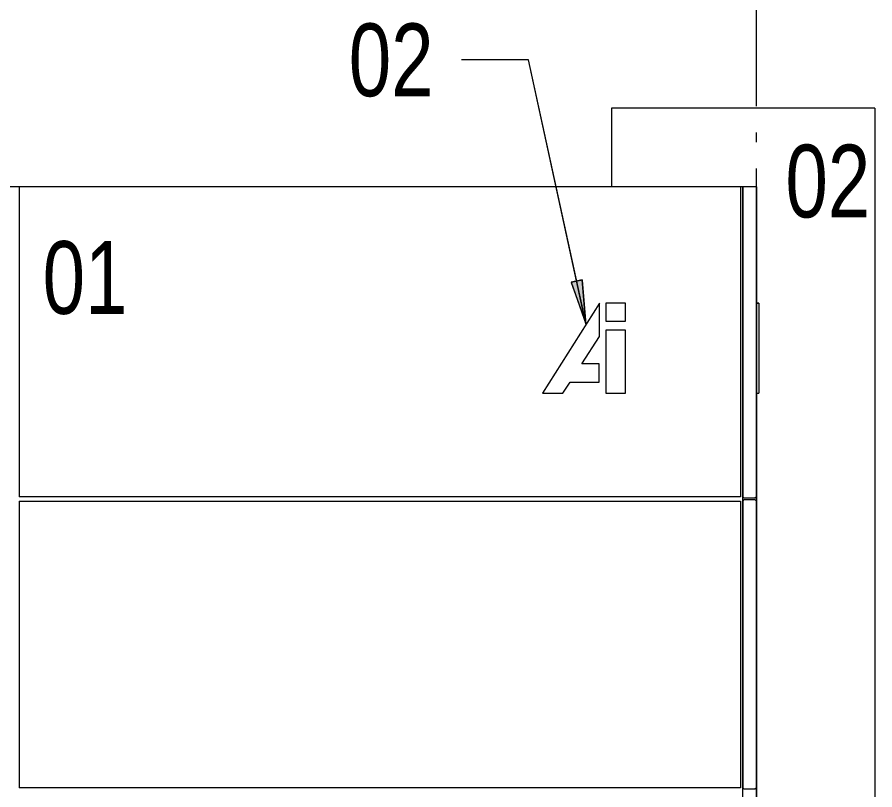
# Model space of a CAD drawing. Header units: metres. Extents: x -199 to 506, y -5 to 23.
# Drawn here: x 122.17 to 131.01, y 5.88 to 13.85 of the extents above; entities that cross this region are included whole.
import ezdxf

# ---------------------------------------------------------------- set-up
doc = ezdxf.new("R2010")
doc.units = ezdxf.units.M
doc.linetypes.add('01_Grid', pattern=[1.74, 1.2, -0.27, 0, -0.27])
for name, color, linetype, lineweight in [('03EJES-1', 1, '01_Grid', 5), ('06MUR', 8, 'Continuous', 9), ('06MUREXT', 92, 'Continuous', 9), ('29NOTAS-1', 10, 'Continuous', 5), ('29NOTAS-2', 7, 'Continuous', 5), ('70LINEA', 1, 'Continuous', 13)]:
    doc.layers.add(name, color=color, linetype=linetype, lineweight=lineweight)
doc.styles.add('Arial_1', font='arial.ttf', dxfattribs={"width": 0.75, "height": 0.75})

# ---------------------------------------------------------------- blocks, each defined once
blk = doc.blocks.new('AI Logo-Concrete-01 - AI Logo-Concrete-01-7154200-602rEastElevEje18 Paint')
at = {"layer": '06MUR'}
for p, q in [((13.622, 10.899), (13.0359, 9.97)), ((13.622, 10.5543), (13.622, 10.899)), ((13.89, 10.9), (13.6869, 10.9)), ((13.6869, 10.9), (13.6869, 10.7137)), ((13.89, 10.7137), (13.89, 10.9)), ((15.24, 10.9), (15.2654, 10.9)), ((15.2654, 10.899), (15.24, 10.899)), ((15.2654, 10.899), (15.2654, 9.97)), ((13.6869, 10.7137), (13.89, 10.7137)), ((13.89, 10.6215), (13.6869, 10.6215)), ((13.6869, 10.6215), (13.6869, 9.97)), ((13.89, 9.97), (13.89, 10.6215)), ((13.4395, 10.2716), (13.622, 10.5543)), ((13.6192, 10.2716), (13.4395, 10.2716)), ((13.6192, 10.0843), (13.6192, 10.2716)), ((13.2447, 9.97), (13.3185, 10.0843)), ((13.3185, 10.0843), (13.6192, 10.0843)), ((13.0359, 9.97), (13.2447, 9.97)), ((13.6869, 9.97), (13.89, 9.97)), ((15.24, 9.97), (15.2654, 9.97))]:
    blk.add_line(p, q, dxfattribs=at)

msp = doc.modelspace()

# ---------------------------------------------------------------- hatches: boundary and pattern name
at = {"layer": '29NOTAS-1'}
for points in [[(128.0307, 10.6869), (127.9929, 11.1392), (127.8771, 11.114)], [(128.032, 10.6836), (127.9941, 11.1359), (127.8784, 11.1107)]]:
    msp.add_hatch(color=256, dxfattribs=at).paths.add_polyline_path(points)

# ---------------------------------------------------------------- linework, layer by layer
at = {"layer": '03EJES-1'}
msp.add_line((129.7878, -1.7908), (129.7878, 19.6265), dxfattribs=at)
at = {"layer": '06MUREXT'}
for p, q in [((131.0078, 12.91), (128.2927, 12.91)), ((128.2927, 12.91), (128.2927, 12.1)), ((131.0078, 12.91), (131.0078, -0.72)), ((129.7878, 12.1), (114.5478, 12.1)), ((129.6461, 3.34), (129.6461, 12.1)), ((129.7878, 12.1), (129.7878, 3.34))]:
    msp.add_line(p, q, dxfattribs=at)
at = {"layer": '29NOTAS-1'}
for p, q in [((126.8468, 13.4079), (126.7491, 13.4079)), ((127.4387, 13.4079), (126.8468, 13.4079)), ((127.4387, 13.4079), (126.8468, 13.4079)), ((128.032, 10.6836), (127.4387, 13.4079)), ((128.0307, 10.6869), (127.4387, 13.4079)), ((127.9929, 11.1392), (127.8771, 11.114)), ((128.0307, 10.6869), (127.9929, 11.1392)), ((127.8771, 11.114), (128.0307, 10.6869)), ((127.9941, 11.1359), (127.8784, 11.1107)), ((127.8784, 11.1107), (128.032, 10.6836)), ((128.032, 10.6836), (127.9941, 11.1359))]:
    msp.add_line(p, q, dxfattribs=at)
at = {"layer": '70LINEA'}
for p, q in [((129.6244, 12.1), (122.1895, 12.1)), ((122.1895, 12.1), (122.1895, 8.9017)), ((129.6244, 12.1), (129.6244, 8.9017)), ((129.6461, 11.03), (129.6461, 12.1)), ((129.6461, 12.1), (129.6471, 12.1)), ((129.6471, 11.03), (129.6471, 12.1)), ((129.7868, 12.1), (129.6471, 12.1)), ((129.6471, 12.1), (129.6471, 11.03)), ((129.7868, 12.1), (129.7868, 11.03)), ((129.7868, 11.03), (129.7868, 12.1)), ((129.7868, 12.1), (129.7878, 12.1)), ((129.7878, 12.1), (129.7878, 11.03)), ((129.6461, 8.9017), (129.6461, 11.03)), ((129.6471, 8.9017), (129.6471, 11.03)), ((129.6471, 11.03), (129.6471, 8.9017)), ((129.7868, 11.03), (129.7868, 8.9017)), ((129.7868, 8.9017), (129.7868, 11.03)), ((129.7878, 11.03), (129.7878, 8.9017)), ((129.6244, 8.9017), (122.1895, 8.9017)), ((122.1895, 8.8583), (129.6244, 8.8583)), ((122.1895, 8.8583), (122.1895, 5.9017)), ((129.6244, 8.8583), (129.6244, 5.9017)), ((129.6471, 8.9017), (129.6461, 8.9017)), ((129.6461, 8.8583), (129.6471, 8.8583)), ((129.6461, 5.9017), (129.6461, 8.8583)), ((129.6625, 8.8864), (129.6471, 8.9017)), ((129.6471, 8.8583), (129.6625, 8.8737)), ((129.6471, 5.9017), (129.6471, 8.8583)), ((129.6471, 8.8583), (129.6471, 5.9017)), ((129.7715, 8.8864), (129.6625, 8.8864)), ((129.6625, 8.8737), (129.7715, 8.8737)), ((129.7868, 8.9017), (129.7715, 8.8864)), ((129.7715, 8.8737), (129.7868, 8.8583)), ((129.7878, 8.9017), (129.7868, 8.9017)), ((129.7868, 8.8583), (129.7868, 5.9017)), ((129.7868, 8.8583), (129.7878, 8.8583)), ((129.7868, 5.9017), (129.7868, 8.8583)), ((129.7878, 8.8583), (129.7878, 5.9017)), ((129.6244, 5.9017), (122.1895, 5.9017)), ((129.6471, 5.9017), (129.6461, 5.9017)), ((129.6625, 5.8864), (129.6471, 5.9017)), ((129.7715, 5.8864), (129.6625, 5.8864)), ((129.7868, 5.9017), (129.7715, 5.8864)), ((129.7878, 5.9017), (129.7868, 5.9017))]:
    msp.add_line(p, q, dxfattribs=at)

# ---------------------------------------------------------------- block references
at = {"layer": '06MUR'}
msp.add_blockref('AI Logo-Concrete-01 - AI Logo-Concrete-01-7154200-602rEastElevEje18 Paint', (114.5478, 0), dxfattribs=at)

# ---------------------------------------------------------------- texts
at = {"layer": '29NOTAS-2', "char_height": 0.75, "width": 1.046202, "attachment_point": 1, "style": 'Arial_1'}
for s, insert in [('02', (125.5859, 13.7829)), ('02', (130.0866, 12.5329)), ('01', (122.4308, 11.5385))]:
    msp.add_mtext(s, dxfattribs=dict(at, insert=insert))

doc.saveas('drawing.dxf')
